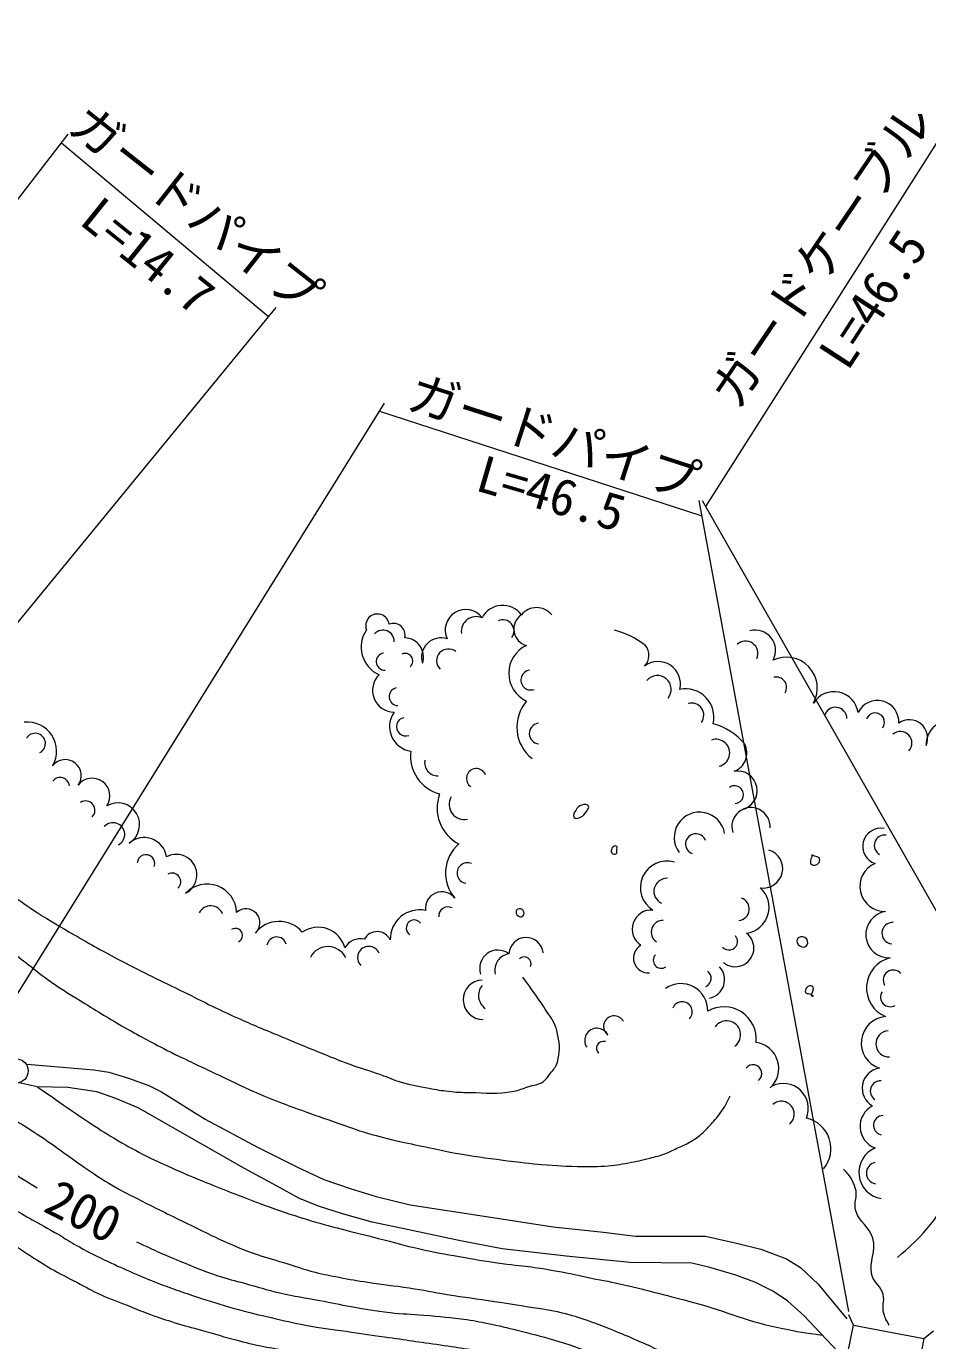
# Model space of a CAD drawing. Units: millimetres, scale not verified. Extents: x 40000 to 680000, y 20000 to 380000.
# Drawn here: x 383941 to 428772, y 241774 to 307173 of the extents above; entities that cross this region are included whole.
import ezdxf
from ezdxf.enums import TextEntityAlignment as Align

# ---------------------------------------------------------------- set-up
doc = ezdxf.new("R2010")
doc.units = ezdxf.units.MM
doc.header["$LTSCALE"] = 1000
for name, color, linetype, lineweight in [('M-BGD', 7, 'Continuous', 13), ('M-BMK-SRVR', 3, 'Continuous', 13), ('M-STR-HTXT', 7, 'Continuous', 13), ('M-STR-STR1', 1, 'Continuous', 13)]:
    doc.layers.add(name, color=color, linetype=linetype, lineweight=lineweight)
doc.styles.add('ＭＳ ゴシック', font='')
doc.styles.get('ＭＳ ゴシック').set_extended_font_data('MS Gothic')

msp = doc.modelspace()

# ---------------------------------------------------------------- linework, layer by layer
at = {"layer": 'M-BGD'}
for points in [[(383977, 255538), (387303, 255252), (388042, 255134), (389017, 254838), (390037, 254469), (390657, 254159), (392830, 252799), (395445, 251410), (397396, 250420), (398740, 249800), (400041, 249342), (401341, 248943), (403040, 248529)], [(402959, 247291), (401141, 247675), (399664, 248088), (398467, 248473), (397521, 248857), (396383, 249477), (394787, 250335), (392438, 251679), (389497, 253364), (388389, 253822), (387443, 254162), (386010, 254369), (384488, 254413), (383440, 254630)], [(403040, 248529), (406928, 247935), (410143, 247433), (412655, 247181), (414238, 246980), (417729, 246980), (419262, 246629), (420467, 246327), (421748, 245850), (422452, 245423), (423331, 244594), (424752, 242868)], [(424292, 241251), (422614, 243033), (421814, 243745), (421102, 244224), (420172, 244684), (419224, 245041), (417929, 245423), (417034, 245640), (413976, 245660), (410785, 245985), (407608, 246354), (405532, 246745), (402959, 247291)]]:
    msp.add_lwpolyline(points, dxfattribs=at)
for centre, radius, start, end in [((405793, 277136), 1019, 36.8351, 205.82229), ((407636, 277197), 1166, 36.93209, 151.86532), ((409321, 277267), 983, 39.92612, 140.07388), ((401405, 277346), 586, 7.2489, 200.22364), ((402206, 276886), 577, 345.51024, 112.38014), ((406322, 277055), 749, 67.50392, 186.68176), ((407644, 277093), 553, 323.82386, 114.75495), ((409042, 277188), 853, 123.7922, 254.82768), ((402112, 276290), 1518, 145.80333, 245.57666), ((401676, 276567), 562, 357.30589, 138.0817), ((402749, 275795), 947, 340.91874, 89.0653), ((404562, 275780), 964, 71.07021, 197.74848), ((412127, 273072), 4195, 51.61346, 75.25644), ((420203, 276124), 1004, 331.05411, 105.85331), ((401777, 275564), 430, 98.93036, 271.15454), ((404938, 275602), 588, 51.76558, 225.17088), ((409456, 274983), 1521, 114.75154, 245.24846), ((414131, 275872), 775, 316.15882, 39.06929), ((419718, 275976), 608, 335.40324, 134.94778), ((402778, 275590), 384, 313.24867, 115.18273), ((415367, 274458), 1108, 345.56897, 127.6983), ((421740, 274245), 1540, 331.16473, 115.29234), ((402250, 274136), 1087, 134.79515, 269.34065), ((409032, 274645), 493, 97.25207, 289.39699), ((415329, 274185), 687, 320.38839, 140.00047), ((421240, 274282), 514, 328.68742, 102.98789), ((402431, 273820), 445, 102.06321, 267.73498), ((416723, 272791), 1419, 347.08489, 101.46466), ((424112, 272853), 1211, 8.51501, 147.59664), ((410330, 272302), 1993, 139.31799, 231.70497), ((417042, 272903), 596, 322.64722, 107.54442), ((426269, 272561), 1070, 356.63505, 153.79397), ((403223, 272327), 1222, 143.7566, 262.64058), ((402804, 272323), 459, 101.18175, 290.70904), ((424191, 272727), 563, 0.73358, 166.10253), ((426165, 272549), 461, 322.9478, 161.09325), ((384004, 271112), 1442, 329.72242, 96.41894), ((409476, 271983), 520, 98.81502, 263.97934), ((417263, 269443), 3146, 39.91188, 74.46027), ((427413, 271507), 578, 317.50598, 130.73121), ((427866, 271762), 906, 335.95114, 125.70154), ((429905, 271433), 1212, 59.08738, 181.91229), ((384384, 271488), 509, 297.80988, 150.10686), ((418243, 271020), 681, 282.84138, 109.34025), ((418793, 271024), 986, 291.15429, 26.34469), ((404995, 270860), 1945, 172.48603, 255.20465), ((385875, 269890), 797, 323.37593, 141.60246), ((404389, 270519), 636, 166.95316, 273.02061), ((406327, 269746), 495, 22.39461, 236.82676), ((419317, 269146), 973, 282.36874, 99.96102), ((385628, 269335), 463, 6.64677, 142.843), ((387216, 268879), 882, 325.90097, 142.64423), ((406383, 268276), 2011, 159.53101, 242.46642), ((405719, 268452), 746, 149.63191, 282.42284), ((419162, 268942), 446, 274.69983, 126.41226), ((386891, 268166), 467, 314.3242, 122.51191), ((388496, 267453), 1081, 300.89909, 120.57189), ((419981, 267351), 952, 356.40861, 197.46009), ((388253, 266965), 582, 297.75031, 137.99966), ((417425, 266811), 1262, 9.30109, 216.48001), ((417239, 266488), 509, 20.22486, 249.77514), ((426437, 266371), 898, 79.15484, 251.60342), ((426630, 266419), 513, 81.49445, 240.73338), ((389799, 265688), 1123, 8.15147, 131.75803), ((406702, 265041), 1915, 130.71677, 220.89275), ((420594, 265264), 966, 261.24532, 73.14615), ((389892, 265513), 440, 341.03525, 175.69748), ((391403, 264951), 1023, 296.84227, 118.80592), ((405877, 265042), 513, 66.67029, 261.82736), ((415801, 264324), 1321, 73.48364, 238.40166), ((426640, 264376), 1243, 113.03731, 271.89255), ((391189, 264607), 436, 313.3722, 117.70315), ((392930, 263020), 1474, 2.47604, 136.28759), ((415804, 264132), 649, 87.28598, 245.57315), ((419574, 263339), 1306, 278.3602, 48.04306), ((404606, 263292), 816, 37.36962, 187.58925), ((419325, 263256), 571, 275.46884, 71.36727), ((393110, 262778), 632, 21.34919, 153.67171), ((394867, 262569), 694, 312.06433, 132.06433), ((403506, 261746), 1467, 78.5524, 180.73594), ((404911, 262902), 462, 61.90398, 185.47616), ((415029, 262249), 954, 85.16469, 237.12899), ((426859, 261984), 1163, 98.81894, 272.35555), ((394345, 261939), 350, 296.76711, 123.74576), ((396520, 261131), 1505, 40.30797, 142.15598), ((398447, 260967), 1379, 15.08633, 124.40074), ((403234, 262312), 397, 38.0916, 237.11352), ((415607, 262103), 584, 88.56918, 235.94148), ((427024, 262053), 529, 86.38678, 265.44199), ((396392, 261374), 489, 15.10754, 170.91803), ((400559, 260870), 904, 77.32303, 149.7815), ((401392, 261409), 721, 26.22065, 151.53275), ((408799, 260974), 858, 6.73979, 176.62958), ((418888, 261641), 424, 220.91438, 40.91438), ((419199, 261311), 927, 230.64454, 52.44804), ((398943, 260404), 979, 25.31255, 153.05054), ((400974, 260839), 554, 22.33182, 225.04832), ((407394, 260305), 904, 52.67395, 198.4014), ((408067, 260208), 825, 98.72327, 193.23803), ((414869, 260810), 732, 119.24268, 275.46537), ((415518, 260701), 395, 135.23676, 305.96583), ((408710, 260531), 340, 336.56954, 134.85671), ((417726, 259742), 945, 281.75811, 42.67411), ((427268, 259324), 1541, 103.52667, 247.42731), ((406650, 258738), 980, 92.28393, 270.65367), ((417557, 259798), 445, 294.39196, 54.62339), ((427056, 259723), 496, 40.25203, 211.16136), ((407204, 258945), 773, 140.0879, 235.10138), ((416495, 258207), 1336, 358.22431, 124.83785), ((426910, 258875), 483, 146.91369, 300.92446), ((416562, 258142), 501, 315.98212, 159.0755), ((418640, 256779), 1607, 354.08338, 120.27859), ((413182, 257408), 529, 28.46443, 233.6452), ((418773, 256997), 694, 306.21811, 145.27001), ((426783, 256587), 1318, 94.63701, 251.62434), ((412321, 256715), 609, 26.01348, 213.47628), ((426851, 256545), 654, 94.34349, 272.26024), ((412646, 256319), 350, 73.92643, 223.41619), ((420055, 255316), 1310, 312.61974, 81.94326), ((420085, 255067), 438, 309.56784, 142.77044), ((426524, 254337), 1011, 98.94119, 240.44912), ((421586, 253324), 1249, 337.521, 116.3159), ((426424, 254205), 506, 87.03095, 237.03077), ((421494, 253048), 640, 309.07406, 131.55414), ((426552, 252439), 1146, 117.36967, 249.6374), ((422409, 251331), 1551, 319.98727, 77.6896), ((426554, 252494), 483, 90.42973, 257.55225), ((426675, 250149), 1323, 113.23975, 260.2926), ((426258, 250116), 536, 101.77164, 260.95622)]:
    msp.add_arc(centre, radius, start, end, dxfattribs=at)
for points, knots in [([(373576, 272361), (374754, 271303), (375094, 271021), (375994, 270088), (376496, 269569), (376743, 269246), (377251, 268732), (377733, 268243), (378019, 267984), (378532, 267526), (379175, 266951), (379535, 266627), (380215, 266094), (380902, 265555), (381334, 265316), (382048, 264813), (383003, 264140), (383505, 263714), (384485, 263080), (385187, 262625), (385595, 262393), (386319, 261974), (387213, 261458), (387717, 261174), (388630, 260693), (389853, 260049), (390555, 259721), (391795, 259111), (392744, 258644), (393269, 258368), (394232, 257930), (395164, 257506), (395478, 257377), (396643, 256900)], [0, 0, 0, 0, 1, 1, 1, 2, 2, 2, 3, 3, 3, 4, 4, 4, 5, 5, 5, 6, 6, 6, 7, 7, 7, 8, 8, 8, 9, 9, 9, 10, 10, 10, 11, 11, 11, 11]), ([(411460, 267802), (411357, 267764), (411244, 267728), (411179, 267817), (411098, 267928), (411196, 268039), (411268, 268157), (411348, 268289), (411415, 268377), (411563, 268423), (411691, 268462), (411832, 268492), (411903, 268378), (411951, 268301), (411878, 268234), (411829, 268157), (411722, 267988), (411647, 267872), (411460, 267802)], [0, 0, 0, 0, 1, 1, 1, 2, 2, 2, 3, 3, 3, 4, 4, 4, 5, 5, 5, 6, 6, 6, 6]), ([(427278, 245922), (427899, 246466), (428084, 246636), (428556, 247139), (429115, 247737), (429314, 248171), (429868, 248773), (430120, 249048), (430318, 249144), (430572, 249417), (430903, 249771), (431149, 249933), (431379, 250360), (431537, 250652), (431546, 250850), (431655, 251163), (431782, 251527), (431887, 251720), (431982, 252093), (432099, 252554), (432074, 252830), (432158, 253299), (432248, 253800), (432320, 254076), (432438, 254571), (432502, 254837), (432529, 254989), (432614, 255249), (432703, 255521), (432763, 255672), (432891, 255928), (433073, 256294), (433195, 256489), (433418, 256832), (433693, 257255), (433878, 257471), (434172, 257881), (434391, 258187), (434504, 258366), (434733, 258664), (435831, 260090), (436599, 260762), (437761, 262135), (438288, 262758), (438554, 263131), (439091, 263746), (439391, 264091), (439552, 264292), (439874, 264618), (440109, 264856), (440247, 264983), (440494, 265209), (440721, 265415), (440844, 265537), (441085, 265726), (441375, 265953), (441562, 266048), (441854, 266273), (442244, 266572), (442410, 266813), (442829, 267071), (443085, 267228), (443187, 267285), (443508, 267430)], [0, 0, 0, 0, 1, 1, 1, 2, 2, 2, 3, 3, 3, 4, 4, 4, 5, 5, 5, 6, 6, 6, 7, 7, 7, 8, 8, 8, 9, 9, 9, 10, 10, 10, 11, 11, 11, 12, 12, 12, 13, 13, 13, 14, 14, 14, 15, 15, 15, 16, 16, 16, 17, 17, 17, 18, 18, 18, 19, 19, 19, 20, 20, 20, 21, 21, 21, 21]), ([(374657, 266784), (375461, 266349), (375679, 266225), (376321, 265843), (377205, 265316), (377673, 264978), (378532, 264411), (379440, 263811), (379947, 263473), (380843, 262854), (381427, 262450), (381751, 262218), (382325, 261799), (383003, 261303), (383365, 261002), (384033, 260492), (384484, 260148), (384723, 259937), (385189, 259613), (385819, 259175), (386194, 258963), (386846, 258558), (387673, 258045), (388136, 257757), (388982, 257277), (389890, 256761), (390201, 256605), (391343, 256021)], [0, 0, 0, 0, 1, 1, 1, 2, 2, 2, 3, 3, 3, 4, 4, 4, 5, 5, 5, 6, 6, 6, 7, 7, 7, 8, 8, 8, 9, 9, 9, 9]), ([(413292, 266014), (413223, 265960), (413128, 265978), (413070, 266044), (413009, 266113), (413018, 266204), (413070, 266280), (413126, 266361), (413226, 266425), (413307, 266369), (413373, 266323), (413311, 266243), (413307, 266162), (413304, 266104), (413337, 266050), (413292, 266014)], [0, 0, 0, 0, 1, 1, 1, 2, 2, 2, 3, 3, 3, 4, 4, 4, 5, 5, 5, 5]), ([(423009, 265463), (422848, 265558), (423009, 265754), (423009, 265941), (423009, 265941), (423009, 265941), (423009, 265941), (423166, 265843), (423415, 265875), (423411, 265690), (423407, 265510), (423164, 265373), (423009, 265463)], [0, 0, 0, 0, 1, 1, 1, 2, 2, 2, 3, 3, 3, 4, 4, 4, 4]), ([(408652, 263177), (408716, 263088), (408721, 262967), (408637, 262896), (408562, 262833), (408467, 262869), (408386, 262926), (408323, 262970), (408294, 263026), (408297, 263103), (408300, 263170), (408324, 263226), (408386, 263251), (408486, 263291), (408589, 263264), (408652, 263177)], [0, 0, 0, 0, 1, 1, 1, 2, 2, 2, 3, 3, 3, 4, 4, 4, 5, 5, 5, 5]), ([(422707, 261394), (422580, 261310), (422423, 261374), (422331, 261494), (422253, 261596), (422233, 261739), (422331, 261821), (422460, 261930), (422658, 261883), (422758, 261746), (422839, 261633), (422823, 261471), (422707, 261394)], [0, 0, 0, 0, 1, 1, 1, 2, 2, 2, 3, 3, 3, 4, 4, 4, 4]), ([(396643, 256900), (397643, 256481), (397899, 256371), (398710, 256047), (399222, 255842), (399505, 255716), (400025, 255530), (400621, 255316), (400963, 255221), (401562, 255013), (401962, 254873), (402173, 254756), (402581, 254643), (403117, 254495), (403423, 254433), (403970, 254333), (404349, 254263), (404562, 254226), (404945, 254185), (405348, 254142), (405575, 254128), (405980, 254126), (406840, 254121), (407337, 254019), (408181, 254185), (408466, 254241), (408616, 254315), (408891, 254407), (409192, 254508), (409401, 254488), (409659, 254673), (409832, 254796), (409887, 254915), (410014, 255086), (410163, 255289), (410290, 255390), (410354, 255633), (410485, 256136), (410482, 256453), (410383, 256963), (410336, 257207), (410297, 257344), (410191, 257569), (410031, 257909), (409880, 258067), (409674, 258382), (409288, 258971), (409147, 259156), (408640, 259859)], [0, 0, 0, 0, 1, 1, 1, 2, 2, 2, 3, 3, 3, 4, 4, 4, 5, 5, 5, 6, 6, 6, 7, 7, 7, 8, 8, 8, 9, 9, 9, 10, 10, 10, 11, 11, 11, 12, 12, 12, 13, 13, 13, 14, 14, 14, 15, 15, 15, 16, 16, 16, 16]), ([(423034, 259410), (423211, 259324), (422863, 258897), (423059, 258907), (423074, 258908), (423065, 258932), (423057, 258945), (422969, 259088), (422691, 258990), (422682, 259158), (422674, 259327), (422882, 259483), (423034, 259410)], [0, 0, 0, 0, 1, 1, 1, 2, 2, 2, 3, 3, 3, 4, 4, 4, 4]), ([(378312, 256000), (379092, 255463), (379294, 255324), (379932, 254902), (380642, 254432), (381044, 254175), (381765, 253721), (382739, 253110), (383313, 252814), (384277, 252189), (385372, 251480), (385933, 251007), (387015, 250280), (387463, 249979), (387705, 249798), (388171, 249526), (388755, 249186), (389103, 249032), (389703, 248722), (390745, 248186), (391086, 248026), (392391, 247391)], [0, 0, 0, 0, 1, 1, 1, 2, 2, 2, 3, 3, 3, 4, 4, 4, 5, 5, 5, 6, 6, 6, 7, 7, 7, 7]), ([(391343, 256021), (392390, 255521), (392653, 255395), (393493, 254998), (394093, 254714), (394425, 254545), (395030, 254274), (395533, 254048), (395818, 253930), (396331, 253727), (396818, 253534), (397094, 253433), (397587, 253254), (398306, 252993), (398711, 252854), (399434, 252604), (400010, 252405), (400326, 252273), (400911, 252102), (401535, 251918), (401889, 251835), (402522, 251688), (403102, 251553), (403432, 251499), (404014, 251378), (404511, 251274), (404786, 251198), (405285, 251112), (406211, 250951), (406732, 250876), (407664, 250757), (408258, 250681), (408451, 250658), (409186, 250580)], [0, 0, 0, 0, 1, 1, 1, 2, 2, 2, 3, 3, 3, 4, 4, 4, 5, 5, 5, 6, 6, 6, 7, 7, 7, 8, 8, 8, 9, 9, 9, 10, 10, 10, 11, 11, 11, 11]), ([(376303, 255423), (377471, 254406), (377787, 254128), (378776, 253345), (379671, 252636), (380183, 252251), (381112, 251586), (382391, 250671), (382849, 250399), (384478, 249376)], [0, 0, 0, 0, 1, 1, 1, 2, 2, 2, 3, 3, 3, 3]), ([(373389, 254945), (374457, 254219), (374738, 254030), (375586, 253420), (376349, 252871), (376740, 252513), (377520, 251988), (378189, 251538), (378600, 251343), (379278, 250908), (380106, 250378), (380533, 250026), (381363, 249501), (382022, 249085), (382401, 248868), (383072, 248471), (384044, 247897), (384363, 247723), (385584, 247039)], [0, 0, 0, 0, 1, 1, 1, 2, 2, 2, 3, 3, 3, 4, 4, 4, 5, 5, 5, 6, 6, 6, 6]), ([(384488, 254413), (385211, 253905), (385395, 253775), (385981, 253372), (386440, 253056), (386693, 252872), (387161, 252568), (387675, 252235), (387963, 252048), (388493, 251739), (389042, 251419), (389356, 251247), (389924, 250961), (390485, 250678), (390808, 250537), (391381, 250282), (391956, 250027), (392282, 249893), (392863, 249654), (393430, 249422), (393750, 249298), (394320, 249077), (394888, 248857), (395204, 248729), (395777, 248524), (396587, 248235), (397041, 248072), (397862, 247821), (398554, 247609), (398946, 247504), (399646, 247318), (400350, 247131), (400749, 247045), (401455, 246866), (402260, 246662), (402704, 246518), (403514, 246339), (404275, 246170), (404707, 246099), (405474, 245962), (406306, 245812), (406575, 245771), (407609, 245610)], [0, 0, 0, 0, 1, 1, 1, 2, 2, 2, 3, 3, 3, 4, 4, 4, 5, 5, 5, 6, 6, 6, 7, 7, 7, 8, 8, 8, 9, 9, 9, 10, 10, 10, 11, 11, 11, 12, 12, 12, 13, 13, 13, 14, 14, 14, 14]), ([(409186, 250580), (410215, 250493), (410502, 250459), (411348, 250448), (411885, 250441), (412187, 250428), (412722, 250463), (413182, 250493), (413436, 250546), (413890, 250625), (414309, 250698), (414540, 250759), (414954, 250862), (415244, 250934), (415410, 250967), (415692, 251069), (415938, 251157), (416062, 251238), (416298, 251349), (416541, 251464), (416686, 251512), (416919, 251645), (417136, 251769), (417257, 251842), (417451, 252000), (417653, 252164), (417746, 252281), (417924, 252472), (418141, 252706), (418269, 252834), (418456, 253093), (418684, 253409), (418745, 253551), (418943, 253965)], [0, 0, 0, 0, 1, 1, 1, 2, 2, 2, 3, 3, 3, 4, 4, 4, 5, 5, 5, 6, 6, 6, 7, 7, 7, 8, 8, 8, 9, 9, 9, 10, 10, 10, 11, 11, 11, 11]), ([(426861, 242554), (426713, 242783), (426662, 242888), (426590, 243124), (426481, 243476), (426640, 243707), (426562, 244068), (426468, 244499), (426107, 244621), (426001, 245049), (425830, 245741), (426241, 246187), (426047, 246872), (425877, 247476), (425367, 247632), (425197, 248236), (425076, 248669), (425307, 248958), (425172, 249386), (425045, 249792), (424896, 249967), (424592, 250308)], [0, 0, 0, 0, 1, 1, 1, 2, 2, 2, 3, 3, 3, 4, 4, 4, 5, 5, 5, 6, 6, 6, 7, 7, 7, 7]), ([(392391, 247391), (393244, 246967), (393476, 246841), (394195, 246540), (394613, 246364), (394846, 246261), (395275, 246112), (395838, 245917), (396162, 245835), (396732, 245660), (397349, 245471), (397689, 245341), (398315, 245183), (398772, 245067), (399032, 245022), (399495, 244932), (400053, 244824), (400366, 244768), (400927, 244681), (401729, 244556), (402184, 244525), (402987, 244404), (403726, 244293), (404133, 244196), (404871, 244078), (405792, 243930), (406311, 243868), (407232, 243726), (407978, 243611), (408214, 243574), (409141, 243425)], [0, 0, 0, 0, 1, 1, 1, 2, 2, 2, 3, 3, 3, 4, 4, 4, 5, 5, 5, 6, 6, 6, 7, 7, 7, 8, 8, 8, 9, 9, 9, 10, 10, 10, 10]), ([(382619, 247065), (383284, 246585), (383462, 246454), (384019, 246087), (384464, 245794), (384711, 245625), (385174, 245359), (385665, 245077), (385954, 244944), (386455, 244681), (386925, 244434), (387177, 244270), (387661, 244053), (388220, 243802), (388549, 243701), (389118, 243475), (389511, 243318), (389726, 243217), (390123, 243073), (390589, 242903), (390854, 242818), (391329, 242671), (391845, 242511), (392140, 242441), (392660, 242294), (393249, 242127), (393575, 242022), (394167, 241867), (394724, 241721), (395034, 241628), (395599, 241515), (396398, 241356), (396854, 241317), (397659, 241189), (398395, 241072), (398808, 241009), (399543, 240887), (400732, 240690), (401398, 240579), (402583, 240360), (403488, 240193), (403991, 240083), (404894, 239902), (405725, 239736), (406199, 239678), (407022, 239473), (407609, 239327), (407807, 239273), (408514, 239060)], [0, 0, 0, 0, 1, 1, 1, 2, 2, 2, 3, 3, 3, 4, 4, 4, 5, 5, 5, 6, 6, 6, 7, 7, 7, 8, 8, 8, 9, 9, 9, 10, 10, 10, 11, 11, 11, 12, 12, 12, 13, 13, 13, 14, 14, 14, 15, 15, 15, 16, 16, 16, 16]), ([(385584, 247039), (386052, 246742), (386185, 246663), (386581, 246439), (387127, 246130), (387446, 245980), (388013, 245711), (388489, 245484), (388760, 245367), (389244, 245158), (389712, 244956), (389973, 244837), (390449, 244655), (391305, 244329), (391789, 244159), (392660, 243877), (393372, 243646), (393772, 243522), (394494, 243324), (395127, 243150), (395487, 243071), (396127, 242922), (396792, 242767), (397163, 242670), (397835, 242545), (398615, 242401), (399059, 242359), (399844, 242244), (400590, 242134), (401008, 242075), (401754, 241968), (402843, 241810), (403453, 241722), (404542, 241566), (405572, 241418), (406148, 241325), (407180, 241189), (407758, 241113), (408087, 241113), (408662, 241013), (409157, 240927), (409431, 240862), (409918, 240737), (410495, 240588), (410689, 240518), (411375, 240285)], [0, 0, 0, 0, 1, 1, 1, 2, 2, 2, 3, 3, 3, 4, 4, 4, 5, 5, 5, 6, 6, 6, 7, 7, 7, 8, 8, 8, 9, 9, 9, 10, 10, 10, 11, 11, 11, 12, 12, 12, 13, 13, 13, 14, 14, 14, 15, 15, 15, 15]), ([(389419, 246690), (390450, 246216), (390726, 246086), (391580, 245736), (392310, 245436), (392715, 245256), (393464, 245007), (393977, 244837), (394274, 244775), (394795, 244630), (395481, 244441), (395860, 244313), (396554, 244153), (397322, 243976), (397763, 243925), (398538, 243776), (399147, 243660), (399485, 243580), (400096, 243475), (400849, 243345), (401270, 243256), (402030, 243173), (402685, 243102), (403056, 243105), (403713, 243048), (404548, 242975), (405017, 242937), (405848, 242822), (406332, 242754), (406601, 242695), (407079, 242596), (407662, 242474), (407985, 242391), (408561, 242244), (409290, 242058), (409702, 241964), (410420, 241742), (411268, 241478), (411552, 241360), (412555, 240963)], [0, 0, 0, 0, 1, 1, 1, 2, 2, 2, 3, 3, 3, 4, 4, 4, 5, 5, 5, 6, 6, 6, 7, 7, 7, 8, 8, 8, 9, 9, 9, 10, 10, 10, 11, 11, 11, 12, 12, 12, 13, 13, 13, 13]), ([(407609, 245610), (408917, 245462), (409283, 245434), (410343, 245241), (411013, 245119), (411384, 245025), (412051, 244889), (412679, 244760), (413034, 244704), (413659, 244562), (414330, 244411), (414700, 244305), (415367, 244135), (416054, 243960), (416441, 243869), (417125, 243683), (418872, 243208), (419795, 242725), (421572, 242377), (422335, 242227), (422609, 242168), (423537, 242052)], [0, 0, 0, 0, 1, 1, 1, 2, 2, 2, 3, 3, 3, 4, 4, 4, 5, 5, 5, 6, 6, 6, 7, 7, 7, 7]), ([(409141, 243425), (409898, 243318), (410129, 243292), (410745, 243130), (411243, 243000), (411514, 242898), (412001, 242729), (412367, 242601), (412569, 242520), (412930, 242377), (413405, 242189), (413668, 242077), (414136, 241874), (414591, 241677), (414851, 241574), (415292, 241347), (415847, 241061), (416135, 240860), (416673, 240543), (417166, 240253), (417446, 240096), (417929, 239789), (418614, 239354), (418949, 239038), (419637, 238609), (420003, 238381), (420224, 238280), (420592, 238056), (421071, 237765), (421317, 237567), (421798, 237277), (422298, 236976), (422590, 236826), (423104, 236549), (423533, 236318), (423776, 236195), (424209, 235971), (424669, 235734), (424913, 235570), (425390, 235368), (425896, 235154), (426194, 235069), (426721, 234916), (427235, 234767), (427417, 234727), (428053, 234590)], [0, 0, 0, 0, 1, 1, 1, 2, 2, 2, 3, 3, 3, 4, 4, 4, 5, 5, 5, 6, 6, 6, 7, 7, 7, 8, 8, 8, 9, 9, 9, 10, 10, 10, 11, 11, 11, 12, 12, 12, 13, 13, 13, 14, 14, 14, 15, 15, 15, 15])]:
    msp.add_open_spline(points, degree=3, knots=knots, dxfattribs=at)
at = {"layer": 'M-BMK-SRVR'}
msp.add_circle((383436, 255197), 600, dxfattribs=at)
at = {"layer": 'M-STR-HTXT'}
for p, q in [((417742, 283277), (432902, 307173)), ((368502, 279090), (386020, 301809)), ((385690, 301381), (395983, 292732)), ((396357, 293184), (374830, 266976)), ((382073, 256735), (401750, 288416)), ((401503, 288020), (417481, 282834)), ((417386, 283581), (424838, 243224)), ((433713, 255217), (417578, 283565))]:
    msp.add_line(p, q, dxfattribs=at)
at = {"layer": 'M-STR-STR1'}
for p, q in [((425090, 242541), (424854, 243058)), ((428577, 241891), (429065, 242260))]:
    msp.add_line(p, q, dxfattribs=at)
msp.add_lwpolyline([(425090, 242541), (428577, 241891), (428311, 240516), (424795, 241167)], close=True, dxfattribs=at)

# ---------------------------------------------------------------- texts
at = {"layer": 'M-BGD', "style": 'ＭＳ ゴシック'}
for s, rotation, p in [('L=46.5', 57.054, (427288, 292802)), ('200', 333.279, (386138, 246911))]:
    msp.add_text(s, height=1833, rotation=rotation, dxfattribs=at).set_placement(p, align=Align.BOTTOM_CENTER)
at = {"layer": 'M-STR-HTXT', "style": 'ＭＳ ゴシック'}
for s, rotation, p in [('ガードパイプ', 321.811, (391470, 296947)), ('ガードケーブル', 55.9, (424677, 294961)), ('L=14.7', 321.201, (389077, 294610)), ('ガードパイプ', 342.019, (409741, 285346)), ('L=46.5', 343.772, (409642, 282526))]:
    msp.add_text(s, height=1833, rotation=rotation, dxfattribs=at).set_placement(p, align=Align.BOTTOM_CENTER)

doc.saveas('drawing.dxf')
